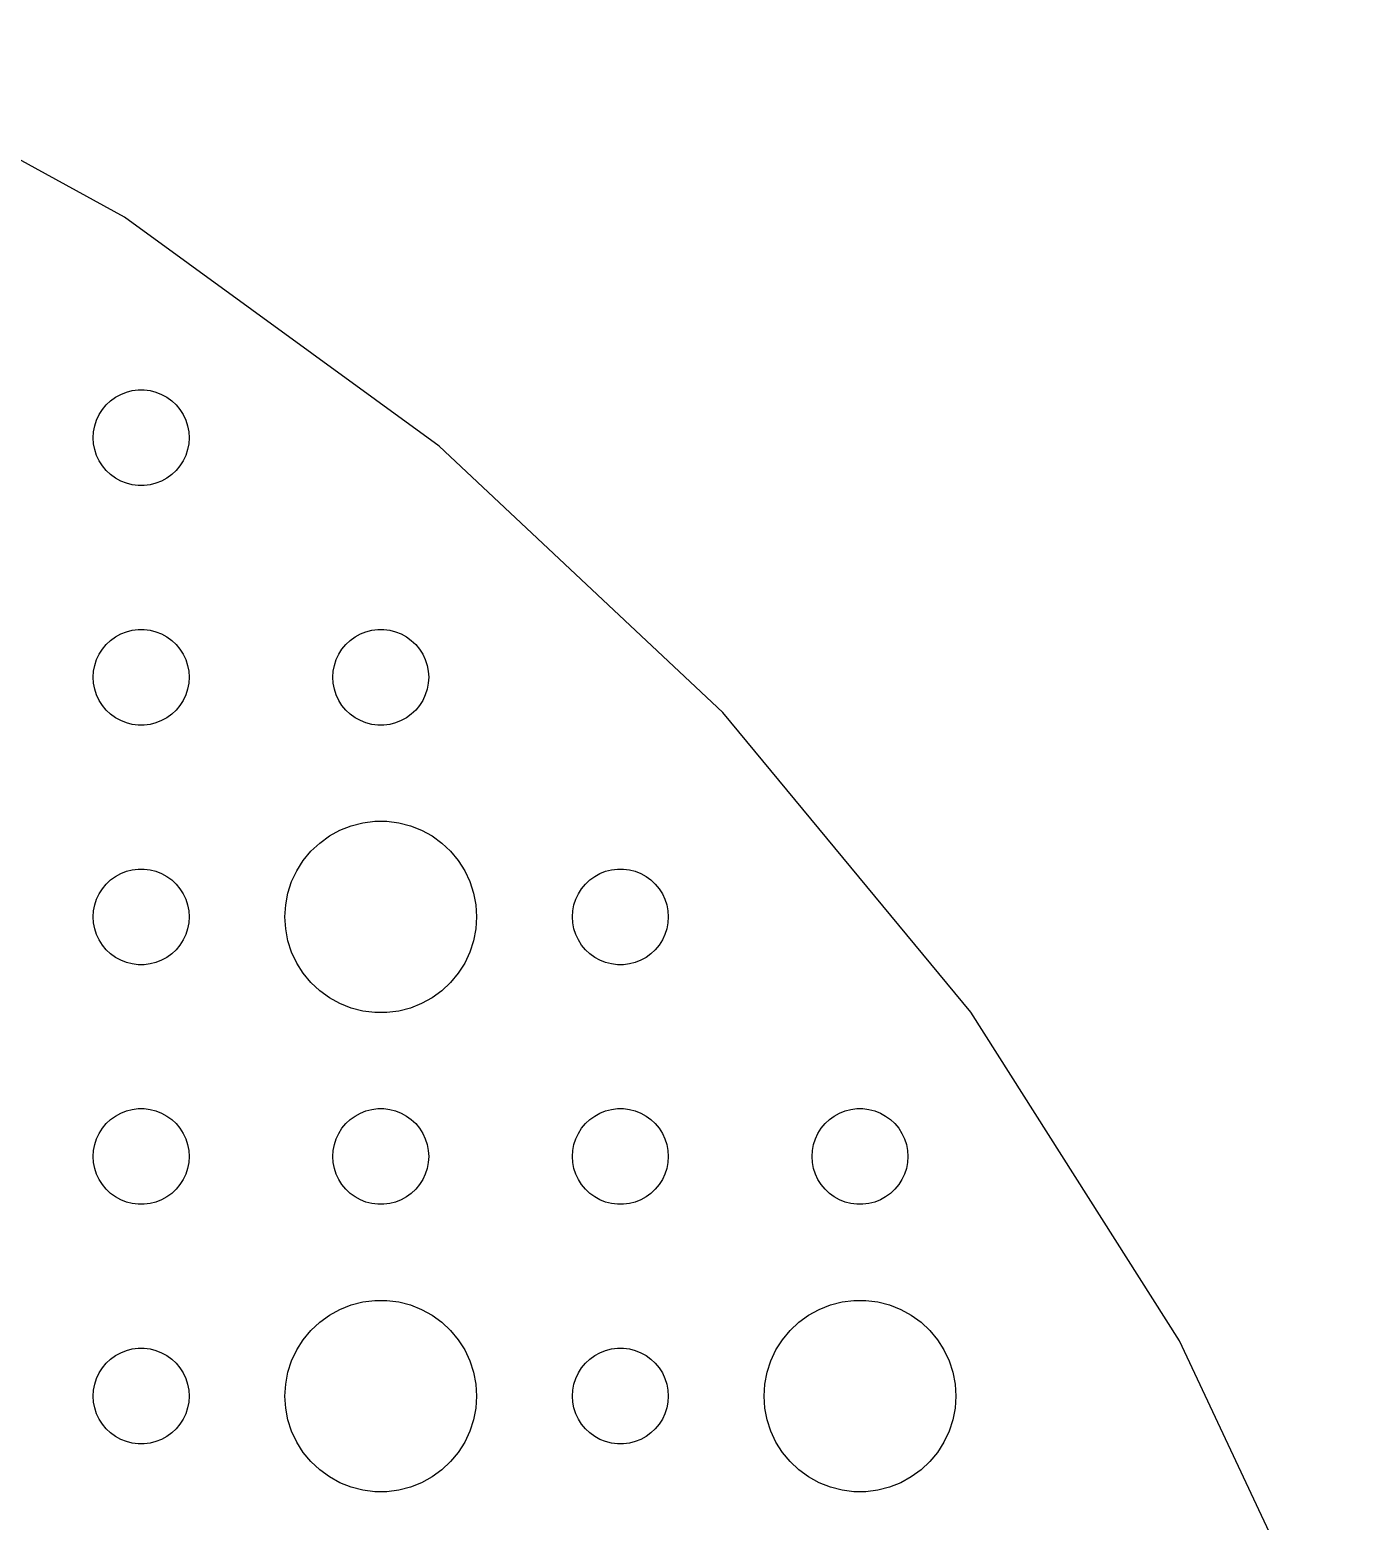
# Model space of a CAD drawing. Header units: metres. Extents: x -97 to 97, y -97 to 97.
# Drawn here: x 49.02 to 90.19, y 41.08 to 87.77 of the extents above; entities that cross this region are included whole.
import ezdxf

# ---------------------------------------------------------------- set-up
doc = ezdxf.new("R2010")
doc.units = ezdxf.units.M

msp = doc.modelspace()

# ---------------------------------------------------------------- linework, layer by layer
for p, q in [((51.9752, 81.8998), (41.3006, 87.7682)), ((61.8301, 74.7398), (51.9752, 81.8998)), ((51.4065, 76.0268), (51.5439, 76.1558)), ((51.5439, 76.1558), (51.6963, 76.2665)), ((51.6963, 76.2665), (51.8613, 76.3572)), ((51.8613, 76.3572), (52.0365, 76.4266)), ((52.0365, 76.4266), (52.2189, 76.4734)), ((52.2189, 76.4734), (52.4058, 76.497)), ((52.4058, 76.497), (52.5942, 76.497)), ((52.5942, 76.497), (52.7811, 76.4734)), ((52.7811, 76.4734), (52.9635, 76.4266)), ((52.9635, 76.4266), (53.1387, 76.3572)), ((53.1387, 76.3572), (53.3037, 76.2665)), ((53.3037, 76.2665), (53.4561, 76.1558)), ((53.4561, 76.1558), (53.5934, 76.0268)), ((51.1053, 75.5522), (51.1855, 75.7226)), ((51.1855, 75.7226), (51.2865, 75.8817)), ((51.2865, 75.8817), (51.4065, 76.0268)), ((53.5934, 76.0268), (53.7135, 75.8817)), ((53.7135, 75.8817), (53.8145, 75.7226)), ((53.8145, 75.7226), (53.8947, 75.5522)), ((51, 75), (51.0118, 75.188)), ((51.0118, 75.188), (51.0471, 75.373)), ((51.0471, 75.373), (51.1053, 75.5522)), ((53.8947, 75.5522), (53.9529, 75.373)), ((53.9529, 75.373), (53.9882, 75.188)), ((53.9882, 75.188), (54, 75)), ((51.0118, 74.812), (51, 75)), ((51.0471, 74.627), (51.0118, 74.812)), ((53.9882, 74.812), (53.9529, 74.627)), ((54, 75), (53.9882, 74.812)), ((70.7099, 66.4011), (61.8301, 74.7398)), ((51.1053, 74.4478), (51.0471, 74.627)), ((51.1855, 74.2774), (51.1053, 74.4478)), ((51.2865, 74.1183), (51.1855, 74.2774)), ((53.8145, 74.2774), (53.7135, 74.1183)), ((53.8947, 74.4478), (53.8145, 74.2774)), ((53.9529, 74.627), (53.8947, 74.4478)), ((51.4065, 73.9732), (51.2865, 74.1183)), ((51.5439, 73.8442), (51.4065, 73.9732)), ((51.6963, 73.7335), (51.5439, 73.8442)), ((53.4561, 73.8442), (53.3037, 73.7335)), ((53.5934, 73.9732), (53.4561, 73.8442)), ((53.7135, 74.1183), (53.5934, 73.9732)), ((51.8613, 73.6428), (51.6963, 73.7335)), ((52.0365, 73.5734), (51.8613, 73.6428)), ((52.2189, 73.5266), (52.0365, 73.5734)), ((52.4058, 73.503), (52.2189, 73.5266)), ((52.5942, 73.503), (52.4058, 73.503)), ((52.7811, 73.5266), (52.5942, 73.503)), ((52.9635, 73.5734), (52.7811, 73.5266)), ((53.1387, 73.6428), (52.9635, 73.5734)), ((53.3037, 73.7335), (53.1387, 73.6428)), ((51.4065, 68.5268), (51.5439, 68.6558)), ((51.5439, 68.6558), (51.6963, 68.7665)), ((51.6963, 68.7665), (51.8613, 68.8572)), ((51.8613, 68.8572), (52.0365, 68.9266)), ((52.0365, 68.9266), (52.2189, 68.9734)), ((52.2189, 68.9734), (52.4058, 68.997)), ((52.4058, 68.997), (52.5942, 68.997)), ((52.5942, 68.997), (52.7811, 68.9734)), ((52.7811, 68.9734), (52.9635, 68.9266)), ((52.9635, 68.9266), (53.1387, 68.8572)), ((53.1387, 68.8572), (53.3037, 68.7665)), ((53.3037, 68.7665), (53.4561, 68.6558)), ((53.4561, 68.6558), (53.5934, 68.5268)), ((58.9065, 68.5268), (59.0439, 68.6558)), ((59.0439, 68.6558), (59.1963, 68.7665)), ((59.1963, 68.7665), (59.3613, 68.8572)), ((59.3613, 68.8572), (59.5365, 68.9266)), ((59.5365, 68.9266), (59.7189, 68.9734)), ((59.7189, 68.9734), (59.9058, 68.997)), ((59.9058, 68.997), (60.0942, 68.997)), ((60.0942, 68.997), (60.2811, 68.9734)), ((60.2811, 68.9734), (60.4635, 68.9266)), ((60.4635, 68.9266), (60.6387, 68.8572)), ((60.6387, 68.8572), (60.8037, 68.7665)), ((60.8037, 68.7665), (60.9561, 68.6558)), ((60.9561, 68.6558), (61.0934, 68.5268)), ((51.1053, 68.0522), (51.1855, 68.2226)), ((51.1855, 68.2226), (51.2865, 68.3817)), ((51.2865, 68.3817), (51.4065, 68.5268)), ((53.5934, 68.5268), (53.7135, 68.3817)), ((53.7135, 68.3817), (53.8145, 68.2226)), ((53.8145, 68.2226), (53.8947, 68.0522)), ((58.6053, 68.0522), (58.6855, 68.2226)), ((58.6855, 68.2226), (58.7865, 68.3817)), ((58.7865, 68.3817), (58.9065, 68.5268)), ((61.0934, 68.5268), (61.2135, 68.3817)), ((61.2135, 68.3817), (61.3145, 68.2226)), ((61.3145, 68.2226), (61.3947, 68.0522)), ((51.0118, 67.688), (51.0471, 67.873)), ((51.0471, 67.873), (51.1053, 68.0522)), ((53.8947, 68.0522), (53.9529, 67.873)), ((53.9529, 67.873), (53.9882, 67.688)), ((58.5118, 67.688), (58.5471, 67.873)), ((58.5471, 67.873), (58.6053, 68.0522)), ((61.3947, 68.0522), (61.4529, 67.873)), ((61.4529, 67.873), (61.4882, 67.688)), ((51, 67.5), (51.0118, 67.688)), ((51.0118, 67.312), (51, 67.5)), ((51.0471, 67.127), (51.0118, 67.312)), ((53.9882, 67.312), (53.9529, 67.127)), ((53.9882, 67.688), (54, 67.5)), ((54, 67.5), (53.9882, 67.312)), ((58.5, 67.5), (58.5118, 67.688)), ((58.5118, 67.312), (58.5, 67.5)), ((58.5471, 67.127), (58.5118, 67.312)), ((61.4882, 67.312), (61.4529, 67.127)), ((61.4882, 67.688), (61.5, 67.5)), ((61.5, 67.5), (61.4882, 67.312)), ((51.1053, 66.9478), (51.0471, 67.127)), ((51.1855, 66.7774), (51.1053, 66.9478)), ((51.2865, 66.6183), (51.1855, 66.7774)), ((53.8145, 66.7774), (53.7135, 66.6183)), ((53.8947, 66.9478), (53.8145, 66.7774)), ((53.9529, 67.127), (53.8947, 66.9478)), ((58.6053, 66.9478), (58.5471, 67.127)), ((58.6855, 66.7774), (58.6053, 66.9478)), ((58.7865, 66.6183), (58.6855, 66.7774)), ((61.3145, 66.7774), (61.2135, 66.6183)), ((61.3947, 66.9478), (61.3145, 66.7774)), ((61.4529, 67.127), (61.3947, 66.9478)), ((51.4065, 66.4732), (51.2865, 66.6183)), ((51.5439, 66.3442), (51.4065, 66.4732)), ((51.6963, 66.2335), (51.5439, 66.3442)), ((53.4561, 66.3442), (53.3037, 66.2335)), ((53.5934, 66.4732), (53.4561, 66.3442)), ((53.7135, 66.6183), (53.5934, 66.4732)), ((58.9065, 66.4732), (58.7865, 66.6183)), ((59.0439, 66.3442), (58.9065, 66.4732)), ((59.1963, 66.2335), (59.0439, 66.3442)), ((60.9561, 66.3442), (60.8037, 66.2335)), ((61.0934, 66.4732), (60.9561, 66.3442)), ((61.2135, 66.6183), (61.0934, 66.4732)), ((78.4746, 57.0152), (70.7099, 66.4011)), ((51.8613, 66.1428), (51.6963, 66.2335)), ((52.0365, 66.0734), (51.8613, 66.1428)), ((52.2189, 66.0266), (52.0365, 66.0734)), ((52.4058, 66.003), (52.2189, 66.0266)), ((52.5942, 66.003), (52.4058, 66.003)), ((52.7811, 66.0266), (52.5942, 66.003)), ((52.9635, 66.0734), (52.7811, 66.0266)), ((53.1387, 66.1428), (52.9635, 66.0734)), ((53.3037, 66.2335), (53.1387, 66.1428)), ((59.3613, 66.1428), (59.1963, 66.2335)), ((59.5365, 66.0734), (59.3613, 66.1428)), ((59.7189, 66.0266), (59.5365, 66.0734)), ((59.9058, 66.003), (59.7189, 66.0266)), ((60.0942, 66.003), (59.9058, 66.003)), ((60.2811, 66.0266), (60.0942, 66.003)), ((60.4635, 66.0734), (60.2811, 66.0266)), ((60.6387, 66.1428), (60.4635, 66.0734)), ((60.8037, 66.2335), (60.6387, 66.1428)), ((58.3925, 62.533), (58.7227, 62.7145)), ((58.7227, 62.7145), (59.0729, 62.8532)), ((59.0729, 62.8532), (59.4379, 62.9469)), ((59.4379, 62.9469), (59.8116, 62.9941)), ((59.8116, 62.9941), (60.1884, 62.9941)), ((60.1884, 62.9941), (60.5621, 62.9469)), ((60.5621, 62.9469), (60.927, 62.8532)), ((60.927, 62.8532), (61.2773, 62.7145)), ((61.2773, 62.7145), (61.6075, 62.533)), ((57.8131, 62.0536), (58.0877, 62.3115)), ((58.0877, 62.3115), (58.3925, 62.533)), ((61.6075, 62.533), (61.9123, 62.3115)), ((61.9123, 62.3115), (62.1869, 62.0536)), ((57.3711, 61.4453), (57.5729, 61.7634)), ((57.5729, 61.7634), (57.8131, 62.0536)), ((62.1869, 62.0536), (62.427, 61.7634)), ((62.427, 61.7634), (62.6289, 61.4453)), ((51.5439, 61.1558), (51.6963, 61.2665)), ((51.6963, 61.2665), (51.8613, 61.3572)), ((51.8613, 61.3572), (52.0365, 61.4266)), ((52.0365, 61.4266), (52.2189, 61.4734)), ((52.2189, 61.4734), (52.4058, 61.497)), ((52.4058, 61.497), (52.5942, 61.497)), ((52.5942, 61.497), (52.7811, 61.4734)), ((52.7811, 61.4734), (52.9635, 61.4266)), ((52.9635, 61.4266), (53.1387, 61.3572)), ((53.1387, 61.3572), (53.3037, 61.2665)), ((53.3037, 61.2665), (53.4561, 61.1558)), ((57.2107, 61.1044), (57.3711, 61.4453)), ((62.6289, 61.4453), (62.7893, 61.1044)), ((66.5439, 61.1558), (66.6963, 61.2665)), ((66.6963, 61.2665), (66.8613, 61.3572)), ((66.8613, 61.3572), (67.0365, 61.4266)), ((67.0365, 61.4266), (67.2189, 61.4734)), ((67.2189, 61.4734), (67.4058, 61.497)), ((67.4058, 61.497), (67.5942, 61.497)), ((67.5942, 61.497), (67.7811, 61.4734)), ((67.7811, 61.4734), (67.9635, 61.4266)), ((67.9635, 61.4266), (68.1387, 61.3572)), ((68.1387, 61.3572), (68.3037, 61.2665)), ((68.3037, 61.2665), (68.4561, 61.1558)), ((51.1053, 60.5522), (51.1855, 60.7226)), ((51.1855, 60.7226), (51.2865, 60.8817)), ((51.2865, 60.8817), (51.4065, 61.0268)), ((51.4065, 61.0268), (51.5439, 61.1558)), ((53.4561, 61.1558), (53.5934, 61.0268)), ((53.5934, 61.0268), (53.7135, 60.8817)), ((53.7135, 60.8817), (53.8145, 60.7226)), ((53.8145, 60.7226), (53.8947, 60.5522)), ((57.0237, 60.376), (57.0942, 60.7461)), ((57.0942, 60.7461), (57.2107, 61.1044)), ((62.7893, 61.1044), (62.9057, 60.7461)), ((62.9057, 60.7461), (62.9763, 60.376)), ((66.1053, 60.5522), (66.1855, 60.7226)), ((66.1855, 60.7226), (66.2865, 60.8817)), ((66.2865, 60.8817), (66.4065, 61.0268)), ((66.4065, 61.0268), (66.5439, 61.1558)), ((68.4561, 61.1558), (68.5934, 61.0268)), ((68.5934, 61.0268), (68.7135, 60.8817)), ((68.7135, 60.8817), (68.8145, 60.7226)), ((68.8145, 60.7226), (68.8947, 60.5522)), ((51.0118, 60.188), (51.0471, 60.373)), ((51.0471, 60.373), (51.1053, 60.5522)), ((53.8947, 60.5522), (53.9529, 60.373)), ((53.9529, 60.373), (53.9882, 60.188)), ((57, 60), (57.0237, 60.376)), ((62.9763, 60.376), (63, 60)), ((66.0118, 60.188), (66.0471, 60.373)), ((66.0471, 60.373), (66.1053, 60.5522)), ((68.8947, 60.5522), (68.9529, 60.373)), ((68.9529, 60.373), (68.9882, 60.188)), ((51, 60), (51.0118, 60.188)), ((51.0118, 59.812), (51, 60)), ((51.0471, 59.627), (51.0118, 59.812)), ((53.9882, 59.812), (53.9529, 59.627)), ((53.9882, 60.188), (54, 60)), ((54, 60), (53.9882, 59.812)), ((57.0237, 59.624), (57, 60)), ((63, 60), (62.9763, 59.624)), ((66, 60), (66.0118, 60.188)), ((66.0118, 59.812), (66, 60)), ((66.0471, 59.627), (66.0118, 59.812)), ((68.9882, 59.812), (68.9529, 59.627)), ((68.9882, 60.188), (69, 60)), ((69, 60), (68.9882, 59.812)), ((51.1053, 59.4478), (51.0471, 59.627)), ((51.1855, 59.2774), (51.1053, 59.4478)), ((53.8947, 59.4478), (53.8145, 59.2774)), ((53.9529, 59.627), (53.8947, 59.4478)), ((57.0942, 59.2539), (57.0237, 59.624)), ((62.9763, 59.624), (62.9057, 59.2539)), ((66.1053, 59.4478), (66.0471, 59.627)), ((66.1855, 59.2774), (66.1053, 59.4478)), ((68.8947, 59.4478), (68.8145, 59.2774)), ((68.9529, 59.627), (68.8947, 59.4478)), ((51.2865, 59.1183), (51.1855, 59.2774)), ((51.4065, 58.9732), (51.2865, 59.1183)), ((51.5439, 58.8442), (51.4065, 58.9732)), ((51.6963, 58.7335), (51.5439, 58.8442)), ((53.4561, 58.8442), (53.3037, 58.7335)), ((53.5934, 58.9732), (53.4561, 58.8442)), ((53.7135, 59.1183), (53.5934, 58.9732)), ((53.8145, 59.2774), (53.7135, 59.1183)), ((57.2107, 58.8956), (57.0942, 59.2539)), ((57.3711, 58.5547), (57.2107, 58.8956)), ((62.7893, 58.8956), (62.6289, 58.5547)), ((62.9057, 59.2539), (62.7893, 58.8956)), ((66.2865, 59.1183), (66.1855, 59.2774)), ((66.4065, 58.9732), (66.2865, 59.1183)), ((66.5439, 58.8442), (66.4065, 58.9732)), ((66.6963, 58.7335), (66.5439, 58.8442)), ((68.4561, 58.8442), (68.3037, 58.7335)), ((68.5934, 58.9732), (68.4561, 58.8442)), ((68.7135, 59.1183), (68.5934, 58.9732)), ((68.8145, 59.2774), (68.7135, 59.1183)), ((51.8613, 58.6428), (51.6963, 58.7335)), ((52.0365, 58.5734), (51.8613, 58.6428)), ((52.2189, 58.5266), (52.0365, 58.5734)), ((52.4058, 58.503), (52.2189, 58.5266)), ((52.5942, 58.503), (52.4058, 58.503)), ((52.7811, 58.5266), (52.5942, 58.503)), ((52.9635, 58.5734), (52.7811, 58.5266)), ((53.1387, 58.6428), (52.9635, 58.5734)), ((53.3037, 58.7335), (53.1387, 58.6428)), ((57.5729, 58.2366), (57.3711, 58.5547)), ((62.6289, 58.5547), (62.427, 58.2366)), ((66.8613, 58.6428), (66.6963, 58.7335)), ((67.0365, 58.5734), (66.8613, 58.6428)), ((67.2189, 58.5266), (67.0365, 58.5734)), ((67.4058, 58.503), (67.2189, 58.5266)), ((67.5942, 58.503), (67.4058, 58.503)), ((67.7811, 58.5266), (67.5942, 58.503)), ((67.9635, 58.5734), (67.7811, 58.5266)), ((68.1387, 58.6428), (67.9635, 58.5734)), ((68.3037, 58.7335), (68.1387, 58.6428)), ((57.8131, 57.9464), (57.5729, 58.2366)), ((58.0877, 57.6885), (57.8131, 57.9464)), ((62.1869, 57.9464), (61.9123, 57.6885)), ((62.427, 58.2366), (62.1869, 57.9464)), ((58.3925, 57.467), (58.0877, 57.6885)), ((58.7227, 57.2855), (58.3925, 57.467)), ((61.6075, 57.467), (61.2773, 57.2855)), ((61.9123, 57.6885), (61.6075, 57.467)), ((59.0729, 57.1468), (58.7227, 57.2855)), ((59.4379, 57.0531), (59.0729, 57.1468)), ((59.8116, 57.0059), (59.4379, 57.0531)), ((60.1884, 57.0059), (59.8116, 57.0059)), ((60.5621, 57.0531), (60.1884, 57.0059)), ((60.927, 57.1468), (60.5621, 57.0531)), ((61.2773, 57.2855), (60.927, 57.1468)), ((85.0017, 46.7301), (78.4746, 57.0152)), ((51.5439, 53.6558), (51.6963, 53.7665)), ((51.6963, 53.7665), (51.8613, 53.8572)), ((51.8613, 53.8572), (52.0365, 53.9266)), ((52.0365, 53.9266), (52.2189, 53.9734)), ((52.2189, 53.9734), (52.4058, 53.997)), ((52.4058, 53.997), (52.5942, 53.997)), ((52.5942, 53.997), (52.7811, 53.9734)), ((52.7811, 53.9734), (52.9635, 53.9266)), ((52.9635, 53.9266), (53.1387, 53.8572)), ((53.1387, 53.8572), (53.3037, 53.7665)), ((53.3037, 53.7665), (53.4561, 53.6558)), ((59.0439, 53.6558), (59.1963, 53.7665)), ((59.1963, 53.7665), (59.3613, 53.8572)), ((59.3613, 53.8572), (59.5365, 53.9266)), ((59.5365, 53.9266), (59.7189, 53.9734)), ((59.7189, 53.9734), (59.9058, 53.997)), ((59.9058, 53.997), (60.0942, 53.997)), ((60.0942, 53.997), (60.2811, 53.9734)), ((60.2811, 53.9734), (60.4635, 53.9266)), ((60.4635, 53.9266), (60.6387, 53.8572)), ((60.6387, 53.8572), (60.8037, 53.7665)), ((60.8037, 53.7665), (60.9561, 53.6558)), ((66.5439, 53.6558), (66.6963, 53.7665)), ((66.6963, 53.7665), (66.8613, 53.8572)), ((66.8613, 53.8572), (67.0365, 53.9266)), ((67.0365, 53.9266), (67.2189, 53.9734)), ((67.2189, 53.9734), (67.4058, 53.997)), ((67.4058, 53.997), (67.5942, 53.997)), ((67.5942, 53.997), (67.7811, 53.9734)), ((67.7811, 53.9734), (67.9635, 53.9266)), ((67.9635, 53.9266), (68.1387, 53.8572)), ((68.1387, 53.8572), (68.3037, 53.7665)), ((68.3037, 53.7665), (68.4561, 53.6558)), ((74.0439, 53.6558), (74.1963, 53.7665)), ((74.1963, 53.7665), (74.3613, 53.8572)), ((74.3613, 53.8572), (74.5365, 53.9266)), ((74.5365, 53.9266), (74.7189, 53.9734)), ((74.7189, 53.9734), (74.9058, 53.997)), ((74.9058, 53.997), (75.0942, 53.997)), ((75.0942, 53.997), (75.2811, 53.9734)), ((75.2811, 53.9734), (75.4635, 53.9266)), ((75.4635, 53.9266), (75.6387, 53.8572)), ((75.6387, 53.8572), (75.8037, 53.7665)), ((75.8037, 53.7665), (75.9561, 53.6558)), ((51.1053, 53.0522), (51.1855, 53.2226)), ((51.1855, 53.2226), (51.2865, 53.3817)), ((51.2865, 53.3817), (51.4065, 53.5268)), ((51.4065, 53.5268), (51.5439, 53.6558)), ((53.4561, 53.6558), (53.5934, 53.5268)), ((53.5934, 53.5268), (53.7135, 53.3817)), ((53.7135, 53.3817), (53.8145, 53.2226)), ((53.8145, 53.2226), (53.8947, 53.0522)), ((58.6053, 53.0522), (58.6855, 53.2226)), ((58.6855, 53.2226), (58.7865, 53.3817)), ((58.7865, 53.3817), (58.9065, 53.5268)), ((58.9065, 53.5268), (59.0439, 53.6558)), ((60.9561, 53.6558), (61.0934, 53.5268)), ((61.0934, 53.5268), (61.2135, 53.3817)), ((61.2135, 53.3817), (61.3145, 53.2226)), ((61.3145, 53.2226), (61.3947, 53.0522)), ((66.1053, 53.0522), (66.1855, 53.2226)), ((66.1855, 53.2226), (66.2865, 53.3817)), ((66.2865, 53.3817), (66.4065, 53.5268)), ((66.4065, 53.5268), (66.5439, 53.6558)), ((68.4561, 53.6558), (68.5934, 53.5268)), ((68.5934, 53.5268), (68.7135, 53.3817)), ((68.7135, 53.3817), (68.8145, 53.2226)), ((68.8145, 53.2226), (68.8947, 53.0522)), ((73.6053, 53.0522), (73.6855, 53.2226)), ((73.6855, 53.2226), (73.7865, 53.3817)), ((73.7865, 53.3817), (73.9065, 53.5268)), ((73.9065, 53.5268), (74.0439, 53.6558)), ((75.9561, 53.6558), (76.0934, 53.5268)), ((76.0934, 53.5268), (76.2135, 53.3817)), ((76.2135, 53.3817), (76.3145, 53.2226)), ((76.3145, 53.2226), (76.3947, 53.0522)), ((51.0118, 52.688), (51.0471, 52.873)), ((51.0471, 52.873), (51.1053, 53.0522)), ((53.8947, 53.0522), (53.9529, 52.873)), ((53.9529, 52.873), (53.9882, 52.688)), ((58.5118, 52.688), (58.5471, 52.873)), ((58.5471, 52.873), (58.6053, 53.0522)), ((61.3947, 53.0522), (61.4529, 52.873)), ((61.4529, 52.873), (61.4882, 52.688)), ((66.0118, 52.688), (66.0471, 52.873)), ((66.0471, 52.873), (66.1053, 53.0522)), ((68.8947, 53.0522), (68.9529, 52.873)), ((68.9529, 52.873), (68.9882, 52.688)), ((73.5118, 52.688), (73.5471, 52.873)), ((73.5471, 52.873), (73.6053, 53.0522)), ((76.3947, 53.0522), (76.4529, 52.873)), ((76.4529, 52.873), (76.4882, 52.688)), ((51, 52.5), (51.0118, 52.688)), ((51.0118, 52.312), (51, 52.5)), ((51.0471, 52.127), (51.0118, 52.312)), ((53.9882, 52.312), (53.9529, 52.127)), ((53.9882, 52.688), (54, 52.5)), ((54, 52.5), (53.9882, 52.312)), ((58.5, 52.5), (58.5118, 52.688)), ((58.5118, 52.312), (58.5, 52.5)), ((58.5471, 52.127), (58.5118, 52.312)), ((61.4882, 52.312), (61.4529, 52.127)), ((61.4882, 52.688), (61.5, 52.5)), ((61.5, 52.5), (61.4882, 52.312)), ((66, 52.5), (66.0118, 52.688)), ((66.0118, 52.312), (66, 52.5)), ((66.0471, 52.127), (66.0118, 52.312)), ((68.9882, 52.312), (68.9529, 52.127)), ((68.9882, 52.688), (69, 52.5)), ((69, 52.5), (68.9882, 52.312)), ((73.5, 52.5), (73.5118, 52.688)), ((73.5118, 52.312), (73.5, 52.5)), ((73.5471, 52.127), (73.5118, 52.312)), ((76.4882, 52.312), (76.4529, 52.127)), ((76.4882, 52.688), (76.5, 52.5)), ((76.5, 52.5), (76.4882, 52.312)), ((51.1053, 51.9478), (51.0471, 52.127)), ((51.1855, 51.7774), (51.1053, 51.9478)), ((53.8947, 51.9478), (53.8145, 51.7774)), ((53.9529, 52.127), (53.8947, 51.9478)), ((58.6053, 51.9478), (58.5471, 52.127)), ((58.6855, 51.7774), (58.6053, 51.9478)), ((61.3947, 51.9478), (61.3145, 51.7774)), ((61.4529, 52.127), (61.3947, 51.9478)), ((66.1053, 51.9478), (66.0471, 52.127)), ((66.1855, 51.7774), (66.1053, 51.9478)), ((68.8947, 51.9478), (68.8145, 51.7774)), ((68.9529, 52.127), (68.8947, 51.9478)), ((73.6053, 51.9478), (73.5471, 52.127)), ((73.6855, 51.7774), (73.6053, 51.9478)), ((76.3947, 51.9478), (76.3145, 51.7774)), ((76.4529, 52.127), (76.3947, 51.9478)), ((51.2865, 51.6183), (51.1855, 51.7774)), ((51.4065, 51.4732), (51.2865, 51.6183)), ((51.5439, 51.3442), (51.4065, 51.4732)), ((53.5934, 51.4732), (53.4561, 51.3442)), ((53.7135, 51.6183), (53.5934, 51.4732)), ((53.8145, 51.7774), (53.7135, 51.6183)), ((58.7865, 51.6183), (58.6855, 51.7774)), ((58.9065, 51.4732), (58.7865, 51.6183)), ((59.0439, 51.3442), (58.9065, 51.4732)), ((61.0934, 51.4732), (60.9561, 51.3442)), ((61.2135, 51.6183), (61.0934, 51.4732)), ((61.3145, 51.7774), (61.2135, 51.6183)), ((66.2865, 51.6183), (66.1855, 51.7774)), ((66.4065, 51.4732), (66.2865, 51.6183)), ((66.5439, 51.3442), (66.4065, 51.4732)), ((68.5934, 51.4732), (68.4561, 51.3442)), ((68.7135, 51.6183), (68.5934, 51.4732)), ((68.8145, 51.7774), (68.7135, 51.6183)), ((73.7865, 51.6183), (73.6855, 51.7774)), ((73.9065, 51.4732), (73.7865, 51.6183)), ((74.0439, 51.3442), (73.9065, 51.4732)), ((76.0934, 51.4732), (75.9561, 51.3442)), ((76.2135, 51.6183), (76.0934, 51.4732)), ((76.3145, 51.7774), (76.2135, 51.6183)), ((51.6963, 51.2335), (51.5439, 51.3442)), ((51.8613, 51.1428), (51.6963, 51.2335)), ((52.0365, 51.0734), (51.8613, 51.1428)), ((52.2189, 51.0266), (52.0365, 51.0734)), ((52.4058, 51.003), (52.2189, 51.0266)), ((52.5942, 51.003), (52.4058, 51.003)), ((52.7811, 51.0266), (52.5942, 51.003)), ((52.9635, 51.0734), (52.7811, 51.0266)), ((53.1387, 51.1428), (52.9635, 51.0734)), ((53.3037, 51.2335), (53.1387, 51.1428)), ((53.4561, 51.3442), (53.3037, 51.2335)), ((59.1963, 51.2335), (59.0439, 51.3442)), ((59.3613, 51.1428), (59.1963, 51.2335)), ((59.5365, 51.0734), (59.3613, 51.1428)), ((59.7189, 51.0266), (59.5365, 51.0734)), ((59.9058, 51.003), (59.7189, 51.0266)), ((60.0942, 51.003), (59.9058, 51.003)), ((60.2811, 51.0266), (60.0942, 51.003)), ((60.4635, 51.0734), (60.2811, 51.0266)), ((60.6387, 51.1428), (60.4635, 51.0734)), ((60.8037, 51.2335), (60.6387, 51.1428)), ((60.9561, 51.3442), (60.8037, 51.2335)), ((66.6963, 51.2335), (66.5439, 51.3442)), ((66.8613, 51.1428), (66.6963, 51.2335)), ((67.0365, 51.0734), (66.8613, 51.1428)), ((67.2189, 51.0266), (67.0365, 51.0734)), ((67.4058, 51.003), (67.2189, 51.0266)), ((67.5942, 51.003), (67.4058, 51.003)), ((67.7811, 51.0266), (67.5942, 51.003)), ((67.9635, 51.0734), (67.7811, 51.0266)), ((68.1387, 51.1428), (67.9635, 51.0734)), ((68.3037, 51.2335), (68.1387, 51.1428)), ((68.4561, 51.3442), (68.3037, 51.2335)), ((74.1963, 51.2335), (74.0439, 51.3442)), ((74.3613, 51.1428), (74.1963, 51.2335)), ((74.5365, 51.0734), (74.3613, 51.1428)), ((74.7189, 51.0266), (74.5365, 51.0734)), ((74.9058, 51.003), (74.7189, 51.0266)), ((75.0942, 51.003), (74.9058, 51.003)), ((75.2811, 51.0266), (75.0942, 51.003)), ((75.4635, 51.0734), (75.2811, 51.0266)), ((75.6387, 51.1428), (75.4635, 51.0734)), ((75.8037, 51.2335), (75.6387, 51.1428)), ((75.9561, 51.3442), (75.8037, 51.2335)), ((58.3925, 47.533), (58.7227, 47.7145)), ((58.7227, 47.7145), (59.0729, 47.8532)), ((59.0729, 47.8532), (59.4379, 47.9469)), ((59.4379, 47.9469), (59.8116, 47.9941)), ((59.8116, 47.9941), (60.1884, 47.9941)), ((60.1884, 47.9941), (60.5621, 47.9469)), ((60.5621, 47.9469), (60.927, 47.8532)), ((60.927, 47.8532), (61.2773, 47.7145)), ((61.2773, 47.7145), (61.6075, 47.533)), ((73.3925, 47.533), (73.7227, 47.7145)), ((73.7227, 47.7145), (74.073, 47.8532)), ((74.073, 47.8532), (74.4379, 47.9469)), ((74.4379, 47.9469), (74.8116, 47.9941)), ((74.8116, 47.9941), (75.1884, 47.9941)), ((75.1884, 47.9941), (75.5621, 47.9469)), ((75.5621, 47.9469), (75.927, 47.8532)), ((75.927, 47.8532), (76.2773, 47.7145)), ((76.2773, 47.7145), (76.6075, 47.533)), ((57.8131, 47.0536), (58.0877, 47.3115)), ((58.0877, 47.3115), (58.3925, 47.533)), ((61.6075, 47.533), (61.9123, 47.3115)), ((61.9123, 47.3115), (62.1869, 47.0536)), ((72.8131, 47.0536), (73.0877, 47.3115)), ((73.0877, 47.3115), (73.3925, 47.533)), ((76.6075, 47.533), (76.9123, 47.3115)), ((76.9123, 47.3115), (77.1869, 47.0536)), ((57.3711, 46.4453), (57.5729, 46.7634)), ((57.5729, 46.7634), (57.8131, 47.0536)), ((62.1869, 47.0536), (62.427, 46.7634)), ((62.427, 46.7634), (62.6289, 46.4453)), ((72.3711, 46.4453), (72.573, 46.7634)), ((72.573, 46.7634), (72.8131, 47.0536)), ((77.1869, 47.0536), (77.427, 46.7634)), ((77.427, 46.7634), (77.6289, 46.4453)), ((90.1883, 35.7081), (85.0017, 46.7301)), ((51.5439, 46.1558), (51.6963, 46.2665)), ((51.6963, 46.2665), (51.8613, 46.3572)), ((51.8613, 46.3572), (52.0365, 46.4266)), ((52.0365, 46.4266), (52.2189, 46.4734)), ((52.2189, 46.4734), (52.4058, 46.497)), ((52.4058, 46.497), (52.5942, 46.497)), ((52.5942, 46.497), (52.7811, 46.4734)), ((52.7811, 46.4734), (52.9635, 46.4266)), ((52.9635, 46.4266), (53.1387, 46.3572)), ((53.1387, 46.3572), (53.3037, 46.2665)), ((53.3037, 46.2665), (53.4561, 46.1558)), ((57.2107, 46.1044), (57.3711, 46.4453)), ((62.6289, 46.4453), (62.7893, 46.1044)), ((66.5439, 46.1558), (66.6963, 46.2665)), ((66.6963, 46.2665), (66.8613, 46.3572)), ((66.8613, 46.3572), (67.0365, 46.4266)), ((67.0365, 46.4266), (67.2189, 46.4734)), ((67.2189, 46.4734), (67.4058, 46.497)), ((67.4058, 46.497), (67.5942, 46.497)), ((67.5942, 46.497), (67.7811, 46.4734)), ((67.7811, 46.4734), (67.9635, 46.4266)), ((67.9635, 46.4266), (68.1387, 46.3572)), ((68.1387, 46.3572), (68.3037, 46.2665)), ((68.3037, 46.2665), (68.4561, 46.1558)), ((72.2107, 46.1044), (72.3711, 46.4453)), ((77.6289, 46.4453), (77.7893, 46.1044)), ((51.1855, 45.7226), (51.2865, 45.8817)), ((51.2865, 45.8817), (51.4065, 46.0268)), ((51.4065, 46.0268), (51.5439, 46.1558)), ((53.4561, 46.1558), (53.5934, 46.0268)), ((53.5934, 46.0268), (53.7135, 45.8817)), ((53.7135, 45.8817), (53.8145, 45.7226)), ((57.0942, 45.7461), (57.2107, 46.1044)), ((62.7893, 46.1044), (62.9057, 45.7461)), ((66.1855, 45.7226), (66.2865, 45.8817)), ((66.2865, 45.8817), (66.4065, 46.0268)), ((66.4065, 46.0268), (66.5439, 46.1558)), ((68.4561, 46.1558), (68.5934, 46.0268)), ((68.5934, 46.0268), (68.7135, 45.8817)), ((68.7135, 45.8817), (68.8145, 45.7226)), ((72.0943, 45.7461), (72.2107, 46.1044)), ((77.7893, 46.1044), (77.9057, 45.7461)), ((51.0118, 45.188), (51.0471, 45.373)), ((51.0471, 45.373), (51.1053, 45.5522)), ((51.1053, 45.5522), (51.1855, 45.7226)), ((53.8145, 45.7226), (53.8947, 45.5522)), ((53.8947, 45.5522), (53.9529, 45.373)), ((53.9529, 45.373), (53.9882, 45.188)), ((57, 45), (57.0237, 45.376)), ((57.0237, 45.376), (57.0942, 45.7461)), ((62.9057, 45.7461), (62.9763, 45.376)), ((62.9763, 45.376), (63, 45)), ((66.0118, 45.188), (66.0471, 45.373)), ((66.0471, 45.373), (66.1053, 45.5522)), ((66.1053, 45.5522), (66.1855, 45.7226)), ((68.8145, 45.7226), (68.8947, 45.5522)), ((68.8947, 45.5522), (68.9529, 45.373)), ((68.9529, 45.373), (68.9882, 45.188)), ((72, 45), (72.0237, 45.376)), ((72.0237, 45.376), (72.0943, 45.7461)), ((77.9057, 45.7461), (77.9763, 45.376)), ((77.9763, 45.376), (78, 45)), ((51, 45), (51.0118, 45.188)), ((51.0118, 44.812), (51, 45)), ((53.9882, 45.188), (54, 45)), ((54, 45), (53.9882, 44.812)), ((57.0237, 44.624), (57, 45)), ((63, 45), (62.9763, 44.624)), ((66, 45), (66.0118, 45.188)), ((66.0118, 44.812), (66, 45)), ((68.9882, 45.188), (69, 45)), ((69, 45), (68.9882, 44.812)), ((72.0237, 44.624), (72, 45)), ((78, 45), (77.9763, 44.624)), ((51.0471, 44.627), (51.0118, 44.812)), ((51.1053, 44.4478), (51.0471, 44.627)), ((51.1855, 44.2774), (51.1053, 44.4478)), ((53.8947, 44.4478), (53.8145, 44.2774)), ((53.9529, 44.627), (53.8947, 44.4478)), ((53.9882, 44.812), (53.9529, 44.627)), ((57.0942, 44.2539), (57.0237, 44.624)), ((62.9763, 44.624), (62.9057, 44.2539)), ((66.0471, 44.627), (66.0118, 44.812)), ((66.1053, 44.4478), (66.0471, 44.627)), ((66.1855, 44.2774), (66.1053, 44.4478)), ((68.8947, 44.4478), (68.8145, 44.2774)), ((68.9529, 44.627), (68.8947, 44.4478)), ((68.9882, 44.812), (68.9529, 44.627)), ((72.0943, 44.2539), (72.0237, 44.624)), ((77.9763, 44.624), (77.9057, 44.2539)), ((51.2865, 44.1183), (51.1855, 44.2774)), ((51.4065, 43.9732), (51.2865, 44.1183)), ((51.5439, 43.8442), (51.4065, 43.9732)), ((53.5934, 43.9732), (53.4561, 43.8442)), ((53.7135, 44.1183), (53.5934, 43.9732)), ((53.8145, 44.2774), (53.7135, 44.1183)), ((57.2107, 43.8956), (57.0942, 44.2539)), ((57.3711, 43.5547), (57.2107, 43.8956)), ((62.7893, 43.8956), (62.6289, 43.5547)), ((62.9057, 44.2539), (62.7893, 43.8956)), ((66.2865, 44.1183), (66.1855, 44.2774)), ((66.4065, 43.9732), (66.2865, 44.1183)), ((66.5439, 43.8442), (66.4065, 43.9732)), ((68.5934, 43.9732), (68.4561, 43.8442)), ((68.7135, 44.1183), (68.5934, 43.9732)), ((68.8145, 44.2774), (68.7135, 44.1183)), ((72.2107, 43.8956), (72.0943, 44.2539)), ((72.3711, 43.5547), (72.2107, 43.8956)), ((77.7893, 43.8956), (77.6289, 43.5547)), ((77.9057, 44.2539), (77.7893, 43.8956)), ((51.6963, 43.7335), (51.5439, 43.8442)), ((51.8613, 43.6428), (51.6963, 43.7335)), ((52.0365, 43.5734), (51.8613, 43.6428)), ((52.2189, 43.5266), (52.0365, 43.5734)), ((52.4058, 43.503), (52.2189, 43.5266)), ((52.5942, 43.503), (52.4058, 43.503)), ((52.7811, 43.5266), (52.5942, 43.503)), ((52.9635, 43.5734), (52.7811, 43.5266)), ((53.1387, 43.6428), (52.9635, 43.5734)), ((53.3037, 43.7335), (53.1387, 43.6428)), ((53.4561, 43.8442), (53.3037, 43.7335)), ((57.5729, 43.2366), (57.3711, 43.5547)), ((62.6289, 43.5547), (62.427, 43.2366)), ((66.6963, 43.7335), (66.5439, 43.8442)), ((66.8613, 43.6428), (66.6963, 43.7335)), ((67.0365, 43.5734), (66.8613, 43.6428)), ((67.2189, 43.5266), (67.0365, 43.5734)), ((67.4058, 43.503), (67.2189, 43.5266)), ((67.5942, 43.503), (67.4058, 43.503)), ((67.7811, 43.5266), (67.5942, 43.503)), ((67.9635, 43.5734), (67.7811, 43.5266)), ((68.1387, 43.6428), (67.9635, 43.5734)), ((68.3037, 43.7335), (68.1387, 43.6428)), ((68.4561, 43.8442), (68.3037, 43.7335)), ((72.573, 43.2366), (72.3711, 43.5547)), ((77.6289, 43.5547), (77.427, 43.2366)), ((57.8131, 42.9464), (57.5729, 43.2366)), ((62.427, 43.2366), (62.1869, 42.9464)), ((72.8131, 42.9464), (72.573, 43.2366)), ((77.427, 43.2366), (77.1869, 42.9464)), ((58.0877, 42.6885), (57.8131, 42.9464)), ((58.3925, 42.467), (58.0877, 42.6885)), ((61.9123, 42.6885), (61.6075, 42.467)), ((62.1869, 42.9464), (61.9123, 42.6885)), ((73.0877, 42.6885), (72.8131, 42.9464)), ((73.3925, 42.467), (73.0877, 42.6885)), ((76.9123, 42.6885), (76.6075, 42.467)), ((77.1869, 42.9464), (76.9123, 42.6885)), ((58.7227, 42.2855), (58.3925, 42.467)), ((59.0729, 42.1468), (58.7227, 42.2855)), ((59.4379, 42.0531), (59.0729, 42.1468)), ((59.8116, 42.0059), (59.4379, 42.0531)), ((60.5621, 42.0531), (60.1884, 42.0059)), ((60.927, 42.1468), (60.5621, 42.0531)), ((61.2773, 42.2855), (60.927, 42.1468)), ((61.6075, 42.467), (61.2773, 42.2855)), ((73.7227, 42.2855), (73.3925, 42.467)), ((74.073, 42.1468), (73.7227, 42.2855)), ((74.4379, 42.0531), (74.073, 42.1468)), ((74.8116, 42.0059), (74.4379, 42.0531)), ((75.5621, 42.0531), (75.1884, 42.0059)), ((75.927, 42.1468), (75.5621, 42.0531)), ((76.2773, 42.2855), (75.927, 42.1468)), ((76.6075, 42.467), (76.2773, 42.2855)), ((60.1884, 42.0059), (59.8116, 42.0059)), ((75.1884, 42.0059), (74.8116, 42.0059))]:
    msp.add_line(p, q)

doc.saveas('drawing.dxf')
